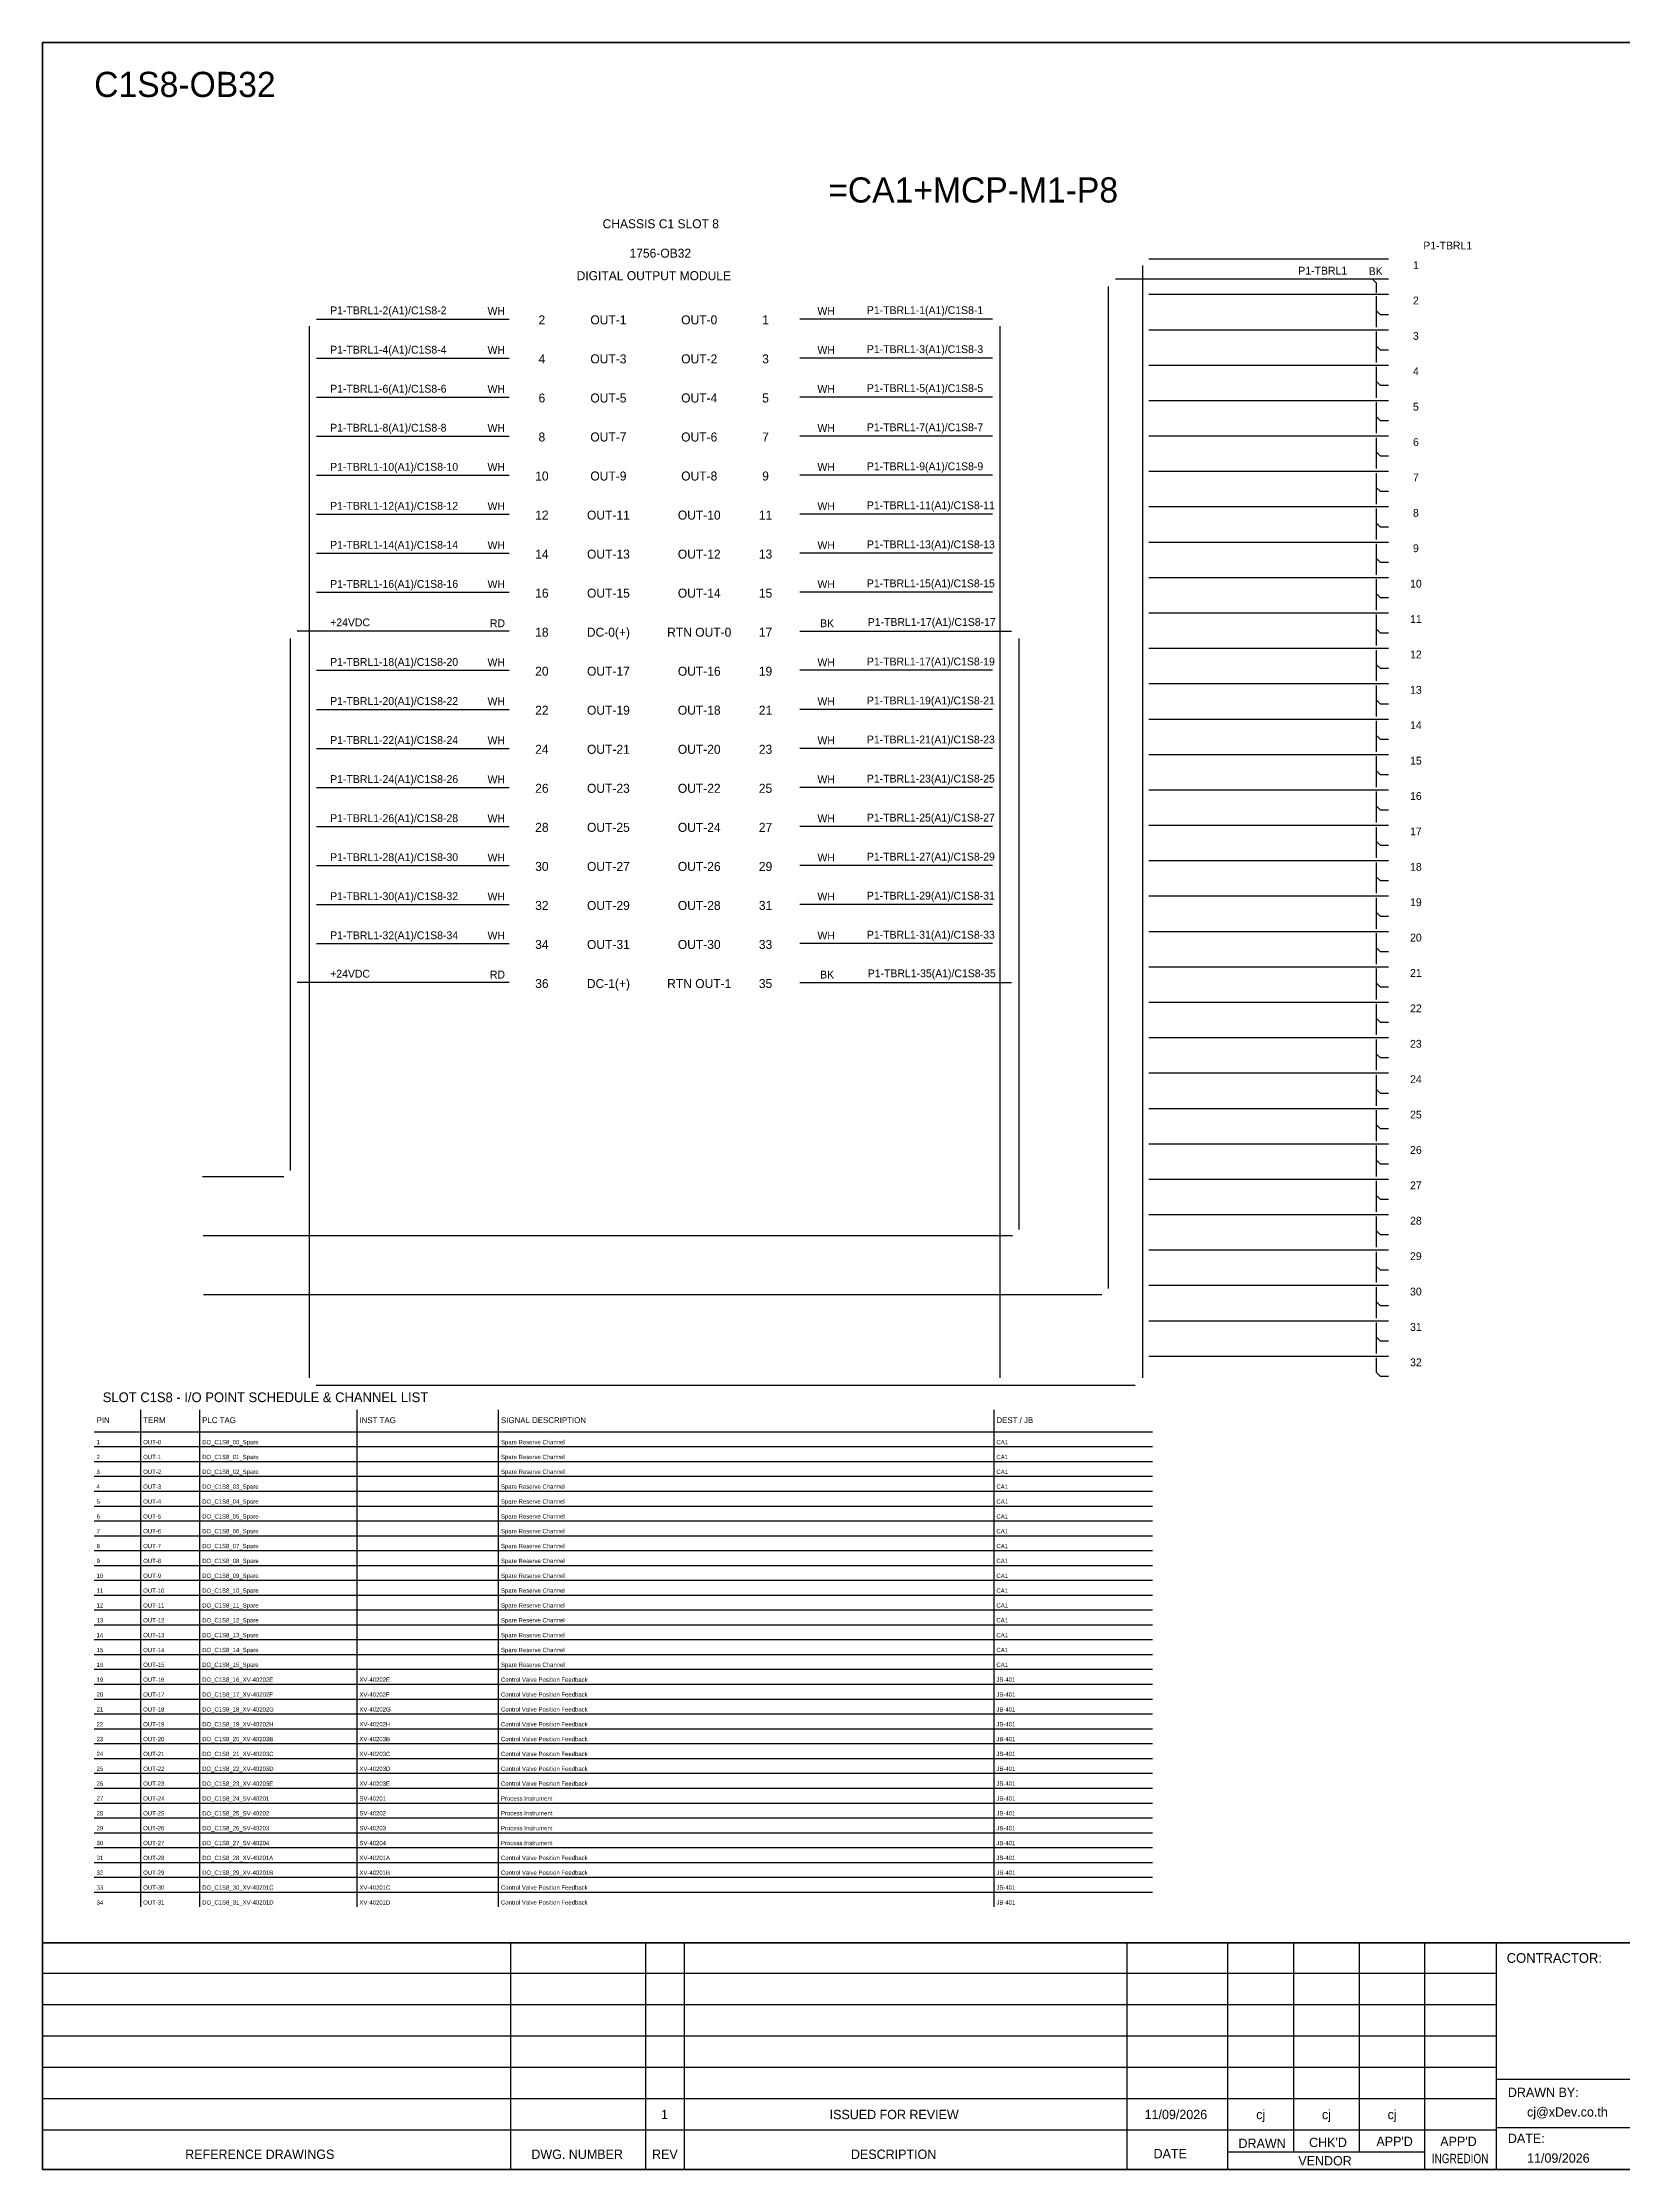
# Model space of a CAD drawing. Header units: metres. Extents: x 0 to 54213, y 0 to 2704.
# Drawn here: x 46126 to 48135, y 0 to 2704 of the extents above; entities that cross this region are included whole.
import ezdxf
from ezdxf.enums import TextEntityAlignment as Align

# ---------------------------------------------------------------- set-up
doc = ezdxf.new("R2010")
doc.units = ezdxf.units.M

msp = doc.modelspace()

# ---------------------------------------------------------------- linework, layer by layer
for p, q in [((47817.6, 2403.2), (47822.6, 2398.2)), ((47822.6, 2385.8), (47822.6, 2398.2)), ((47822.6, 2342.5), (47822.6, 2381.8)), ((47827.6, 2358.2), (47822.6, 2363.2)), ((47838, 2358.2), (47827.6, 2358.2)), ((47822.6, 2297.5), (47822.6, 2336.8)), ((47827.6, 2313.2), (47822.6, 2318.2)), ((47838, 2313.2), (47827.6, 2313.2)), ((47822.6, 2252.5), (47822.6, 2291.8)), ((47827.6, 2268.2), (47822.6, 2273.2)), ((47822.6, 2207.5), (47822.6, 2246.8)), ((47838, 2268.2), (47827.6, 2268.2)), ((47827.6, 2223.2), (47822.6, 2228.2)), ((47838, 2223.2), (47827.6, 2223.2)), ((47822.6, 2162.5), (47822.6, 2201.8)), ((47827.6, 2178.2), (47822.6, 2183.2)), ((47838, 2178.2), (47827.6, 2178.2)), ((47822.6, 2117.5), (47822.6, 2156.8)), ((47827.6, 2133.2), (47822.6, 2138.2)), ((47822.6, 2072.5), (47822.6, 2111.8)), ((47838, 2133.2), (47827.6, 2133.2)), ((47827.6, 2088.2), (47822.6, 2093.2)), ((47838, 2088.2), (47827.6, 2088.2)), ((47822.6, 2027.5), (47822.6, 2066.8)), ((47827.6, 2043.2), (47822.6, 2048.2)), ((47838, 2043.2), (47827.6, 2043.2)), ((47822.6, 1982.5), (47822.6, 2021.8)), ((47827.6, 1998.2), (47822.6, 2003.2)), ((47822.6, 1937.5), (47822.6, 1976.8)), ((47838, 1998.2), (47827.6, 1998.2)), ((47827.6, 1953.2), (47822.6, 1958.2)), ((47838, 1953.2), (47827.6, 1953.2)), ((47822.6, 1892.5), (47822.6, 1931.8)), ((47827.6, 1908.2), (47822.6, 1913.2)), ((47838, 1908.2), (47827.6, 1908.2)), ((47822.6, 1847.5), (47822.6, 1886.8)), ((47827.6, 1863.2), (47822.6, 1868.2)), ((47822.6, 1802.5), (47822.6, 1841.8)), ((47838, 1863.2), (47827.6, 1863.2)), ((47827.6, 1818.2), (47822.6, 1823.2)), ((47838, 1818.2), (47827.6, 1818.2)), ((47822.6, 1757.5), (47822.6, 1796.8)), ((47827.6, 1773.2), (47822.6, 1778.2)), ((47838, 1773.2), (47827.6, 1773.2)), ((47822.6, 1712.5), (47822.6, 1751.8)), ((47827.6, 1728.2), (47822.6, 1733.2)), ((47822.6, 1667.5), (47822.6, 1706.8)), ((47838, 1728.2), (47827.6, 1728.2)), ((47827.6, 1683.2), (47822.6, 1688.2)), ((47838, 1683.2), (47827.6, 1683.2)), ((47822.6, 1622.5), (47822.6, 1661.8)), ((47827.6, 1638.2), (47822.6, 1643.2)), ((47838, 1638.2), (47827.6, 1638.2)), ((47822.6, 1577.5), (47822.6, 1616.8)), ((47827.6, 1593.2), (47822.6, 1598.2)), ((47822.6, 1532.5), (47822.6, 1571.8)), ((47838, 1593.2), (47827.6, 1593.2)), ((47827.6, 1548.2), (47822.6, 1553.2)), ((47838, 1548.2), (47827.6, 1548.2)), ((47822.6, 1487.5), (47822.6, 1526.8)), ((47827.6, 1503.2), (47822.6, 1508.2)), ((47838, 1503.2), (47827.6, 1503.2)), ((47822.6, 1442.5), (47822.6, 1481.8)), ((47827.6, 1458.2), (47822.6, 1463.2)), ((47822.6, 1397.5), (47822.6, 1436.8)), ((47838, 1458.2), (47827.6, 1458.2)), ((47827.6, 1413.2), (47822.6, 1418.2)), ((47838, 1413.2), (47827.6, 1413.2)), ((47822.6, 1352.5), (47822.6, 1391.8)), ((47827.6, 1368.2), (47822.6, 1373.2)), ((47838, 1368.2), (47827.6, 1368.2)), ((47822.6, 1307.5), (47822.6, 1346.8)), ((47827.6, 1323.2), (47822.6, 1328.2)), ((47822.6, 1262.5), (47822.6, 1301.8)), ((47838, 1323.2), (47827.6, 1323.2)), ((47827.6, 1278.2), (47822.6, 1283.2)), ((47838, 1278.2), (47827.6, 1278.2)), ((47822.6, 1217.5), (47822.6, 1256.8)), ((47827.6, 1233.2), (47822.6, 1238.2)), ((47838, 1233.2), (47827.6, 1233.2)), ((47822.6, 1172.5), (47822.6, 1211.8)), ((47827.6, 1188.2), (47822.6, 1193.2)), ((47822.6, 1127.5), (47822.6, 1166.8)), ((47838, 1188.2), (47827.6, 1188.2)), ((47827.6, 1143.2), (47822.6, 1148.2)), ((47838, 1143.2), (47827.6, 1143.2)), ((47822.6, 1082.5), (47822.6, 1121.8)), ((47827.6, 1098.2), (47822.6, 1103.2)), ((47838, 1098.2), (47827.6, 1098.2)), ((47822.6, 1037.5), (47822.6, 1076.8)), ((47827.6, 1053.2), (47822.6, 1058.2)), ((47822.6, 1013.2), (47822.6, 1031.8)), ((47838, 1053.2), (47827.6, 1053.2)), ((47827.6, 1008.2), (47822.6, 1013.2)), ((47838, 1008.2), (47827.6, 1008.2))]:
    msp.add_line(p, q)
at = {"color": 1, "ltscale": 25.4}
for p, q in [((46719.7, 1955.7), (46450.3, 1955.7)), ((46441.2, 1946.5), (46441.2, 1270))]:
    msp.add_line(p, q, dxfattribs=at)
at = {"color": 7}
for p, q in [((46251.3, 333.8), (46251.3, 965.9)), ((46326.3, 333.8), (46326.3, 965.9)), ((46526.3, 333.8), (46526.3, 965.9)), ((46706.3, 333.8), (46706.3, 965.9)), ((47336.3, 333.8), (47336.3, 965.9)), ((46192, 937.9), (47537.8, 937.9))]:
    msp.add_line(p, q, dxfattribs=at)
at = {"color": 8}
for p, q in [((46192, 919), (47537.8, 919)), ((46192, 900.1), (47537.8, 900.1)), ((46192, 881.3), (47537.8, 881.3)), ((46192, 862.4), (47537.8, 862.4)), ((46192, 843.5), (47537.8, 843.5)), ((46192, 824.6), (47537.8, 824.6)), ((46192, 805.8), (47537.8, 805.8)), ((46192, 786.9), (47537.8, 786.9)), ((46192, 768), (47537.8, 768)), ((46192, 749.1), (47537.8, 749.1)), ((46192, 730.2), (47537.8, 730.2)), ((46192, 711.4), (47537.8, 711.4)), ((46192, 692.5), (47537.8, 692.5)), ((46192, 673.6), (47537.8, 673.6)), ((46192, 654.7), (47537.8, 654.7)), ((46192, 635.9), (47537.8, 635.9)), ((46192, 617), (47537.8, 617)), ((46192, 598.1), (47537.8, 598.1)), ((46192, 579.2), (47537.8, 579.2)), ((46192, 560.3), (47537.8, 560.3)), ((46192, 541.5), (47537.8, 541.5)), ((46192, 522.6), (47537.8, 522.6)), ((46192, 503.7), (47537.8, 503.7)), ((46192, 484.8), (47537.8, 484.8)), ((46192, 465.9), (47537.8, 465.9)), ((46192, 447.1), (47537.8, 447.1)), ((46192, 428.2), (47537.8, 428.2)), ((46192, 409.3), (47537.8, 409.3)), ((46192, 390.4), (47537.8, 390.4)), ((46192, 371.6), (47537.8, 371.6)), ((46192, 352.7), (47537.8, 352.7))]:
    msp.add_line(p, q, dxfattribs=at)
at = {"layer": 'GT_1', "color": 4}
for p, q in [((46721.7, 0), (46721.7, 288.2)), ((46893.6, 0), (46893.6, 288.2)), ((46942.8, 0), (46942.8, 288.2)), ((47505.4, 0), (47505.4, 288.2)), ((47633.7, 0), (47633.7, 288.2)), ((47717.3, 21.8), (47717.3, 288.2)), ((47800.8, 21.8), (47800.8, 288.2)), ((47884.1, 0), (47884.1, 288.2)), ((47975.1, 0), (47975.1, 288.2)), ((47975.1, 249.3), (46126.3, 249.3)), ((47975.1, 209.5), (46126.3, 209.5)), ((47975.1, 169.6), (46126.3, 169.6)), ((47975.1, 129.7), (46126.3, 129.7)), ((48762.1, 114.3), (47975.1, 114.3)), ((47975.1, 89.7), (46126.3, 89.7)), ((47975, 49.8), (46126.3, 49.8)), ((48762.1, 52.9), (47975.1, 52.9)), ((47884.1, 21.8), (47633.7, 21.8))]:
    msp.add_line(p, q, dxfattribs=at)
at = {"layer": 'HELPPOINT', "color": 4, "lineweight": 35}
for p, q in [((46126.3, 0), (46126.3, 2704.2)), ((46126.3, 2704.2), (50019.6, 2704.2)), ((46126.3, 0), (46126.3, 2704.2)), ((46126.3, 2704.2), (50019.6, 2704.2)), ((50019.6, 0), (46126.3, 0)), ((50019.6, 0), (46126.3, 0))]:
    msp.add_line(p, q, dxfattribs=at)
at = {"layer": 'IE-WIRE', "color": 4, "ltscale": 25.4}
for p, q in [((47524.9, 2420.7), (47524.9, 1006.3)), ((47838, 2428.7), (47532.9, 2428.7)), ((47838, 2383.7), (47532.9, 2383.7)), ((46474.5, 2352.7), (46719.7, 2352.7)), ((47334.5, 2352.7), (47089.2, 2352.7)), ((46465.3, 2343.6), (46465.3, 1006.3)), ((47343.6, 2343.6), (47343.6, 1006.3)), ((47838, 2338.7), (47532.9, 2338.7)), ((46474.5, 2303.1), (46719.7, 2303.1)), ((47334.5, 2303.1), (47089.2, 2303.1)), ((47838, 2293.7), (47532.9, 2293.7)), ((46474.5, 2253.5), (46719.7, 2253.5)), ((47334.5, 2253.5), (47089.2, 2253.5)), ((47838, 2248.7), (47532.9, 2248.7)), ((46474.5, 2203.8), (46719.7, 2203.8)), ((47334.5, 2203.8), (47089.2, 2203.8)), ((47838, 2203.7), (47532.9, 2203.7)), ((46474.5, 2154.2), (46719.7, 2154.2)), ((47334.5, 2154.2), (47089.2, 2154.2)), ((47838, 2158.7), (47532.9, 2158.7)), ((47838, 2113.7), (47532.9, 2113.7)), ((46474.5, 2104.6), (46719.7, 2104.6)), ((47334.5, 2104.6), (47089.2, 2104.6)), ((47838, 2068.7), (47532.9, 2068.7)), ((46474.5, 2055), (46719.7, 2055)), ((47334.5, 2055), (47089.2, 2055)), ((46474.5, 2005.3), (46719.7, 2005.3)), ((47334.5, 2005.3), (47089.2, 2005.3)), ((47838, 2023.7), (47532.9, 2023.7)), ((47838, 1978.7), (47532.9, 1978.7)), ((47838, 1933.7), (47532.9, 1933.7)), ((46474.5, 1906.1), (46719.7, 1906.1)), ((47334.5, 1906.1), (47089.2, 1906.1)), ((47838, 1888.7), (47532.9, 1888.7)), ((46474.5, 1856.4), (46719.7, 1856.4)), ((47334.5, 1856.4), (47089.2, 1856.4)), ((47838, 1843.7), (47532.9, 1843.7)), ((46474.5, 1806.8), (46719.7, 1806.8)), ((47334.5, 1806.8), (47089.2, 1806.8)), ((47838, 1798.7), (47532.9, 1798.7)), ((46474.5, 1757.2), (46719.7, 1757.2)), ((47334.5, 1757.2), (47089.2, 1757.2)), ((47838, 1753.7), (47532.9, 1753.7)), ((46474.5, 1707.5), (46719.7, 1707.5)), ((47334.5, 1707.5), (47089.2, 1707.5)), ((47838, 1708.7), (47532.9, 1708.7)), ((46474.5, 1657.9), (46719.7, 1657.9)), ((47334.5, 1657.9), (47089.2, 1657.9)), ((47838, 1663.7), (47532.9, 1663.7)), ((46474.5, 1608.3), (46719.7, 1608.3)), ((47334.5, 1608.3), (47089.2, 1608.3)), ((47838, 1618.7), (47532.9, 1618.7)), ((47838, 1573.7), (47532.9, 1573.7)), ((46474.5, 1558.6), (46719.7, 1558.6)), ((47334.5, 1558.6), (47089.2, 1558.6)), ((47838, 1528.7), (47532.9, 1528.7)), ((47838, 1483.7), (47532.9, 1483.7)), ((47838, 1438.7), (47532.9, 1438.7)), ((47838, 1393.7), (47532.9, 1393.7)), ((47838, 1348.7), (47532.9, 1348.7)), ((47838, 1303.7), (47532.9, 1303.7)), ((47838, 1258.7), (47532.9, 1258.7)), ((47838, 1213.7), (47532.9, 1213.7)), ((47838, 1168.7), (47532.9, 1168.7)), ((47838, 1123.7), (47532.9, 1123.7)), ((47838, 1078.7), (47532.9, 1078.7)), ((47838, 1033.7), (47532.9, 1033.7))]:
    msp.add_line(p, q, dxfattribs=at)
at = {"layer": 'IE-WIRE', "color": 7, "ltscale": 25.4}
for p, q in [((47481.4, 2394.1), (47481.4, 1119.9)), ((47089.2, 1955.7), (47358.6, 1955.7)), ((47367.7, 1946.5), (47367.7, 1194.9)), ((47089.2, 1509), (47358.6, 1509)), ((47359.7, 1186.9), (46330.4, 1186.9)), ((47473.4, 1111.9), (46331.1, 1111.9))]:
    msp.add_line(p, q, dxfattribs=at)
at = {"layer": 'IE-WIRE', "ltscale": 25.4}
msp.add_line((47838, 2403.2), (47490.6, 2403.2), dxfattribs=at)
at = {"layer": 'IE-WIRE', "color": 1, "ltscale": 25.4}
for p, q in [((46719.7, 1509), (46450.3, 1509)), ((46433.2, 1262), (46329.7, 1262))]:
    msp.add_line(p, q, dxfattribs=at)
at = {"layer": 'IE-WIRE', "color": 4}
msp.add_line((46474.4, 997.2), (47515.8, 997.2), dxfattribs=at)
at = {"layer": 'MEMBER', "color": 4, "lineweight": 35}
msp.add_line((46126.3, 288.2), (50019.6, 288.2), dxfattribs=at)
msp.add_line((46126.3, 288.2), (50019.6, 288.2), dxfattribs=at)

# ---------------------------------------------------------------- texts
at = {"color": 2}
msp.add_text('C1S8-OB32', height=32, dxfattribs=at).set_placement((46192, 2635))
for s, height, p in [('=CA1+MCP-M1-P8', 32, (47309.7, 2516.8)), ('CHASSIS C1 SLOT 8', 11.441, (46912.5, 2473.8)), ('1756-OB32', 11.44, (46911.9, 2436.4)), ('DIGITAL OUTPUT MODULE', 11.441, (46903.7, 2407.8)), ('2', 11.4, (46761.3, 2351.6)), ('OUT-1', 11.44, (46845.9, 2351.6)), ('OUT-0', 11.44, (46961.4, 2351.6)), ('1', 11.4, (47045.7, 2351.6)), ('4', 11.4, (46761.3, 2302)), ('OUT-3', 11.44, (46845.9, 2302)), ('OUT-2', 11.44, (46961.4, 2302)), ('3', 11.4, (47045.7, 2302)), ('6', 11.4, (46761.3, 2252.3)), ('OUT-5', 11.44, (46845.9, 2252.3)), ('OUT-4', 11.44, (46961.4, 2252.3)), ('5', 11.4, (47045.7, 2252.3)), ('8', 11.4, (46761.3, 2202.7)), ('OUT-7', 11.44, (46845.9, 2202.7)), ('OUT-6', 11.44, (46961.4, 2202.7)), ('7', 11.4, (47045.7, 2202.7)), ('10', 11.44, (46761.3, 2153.1)), ('OUT-9', 11.44, (46845.9, 2153.1)), ('OUT-8', 11.44, (46961.4, 2153.1)), ('9', 11.4, (47045.7, 2153.1)), ('12', 11.44, (46761.3, 2103.4)), ('OUT-11', 11.44, (46845.9, 2103.4)), ('OUT-10', 11.44, (46961.4, 2103.4)), ('11', 11.44, (47045.7, 2103.4)), ('14', 11.44, (46761.3, 2053.8)), ('OUT-13', 11.44, (46845.9, 2053.8)), ('OUT-12', 11.44, (46961.4, 2053.8)), ('13', 11.44, (47045.7, 2053.8)), ('16', 11.44, (46761.3, 2004.2)), ('OUT-15', 11.44, (46845.9, 2004.2)), ('OUT-14', 11.44, (46961.4, 2004.2)), ('15', 11.44, (47045.7, 2004.2)), ('18', 11.44, (46761.3, 1954.5)), ('DC-0(+)', 11.44, (46845.9, 1954.5)), ('RTN OUT-0', 11.44, (46961.4, 1954.5)), ('17', 11.44, (47045.7, 1954.5)), ('20', 11.44, (46761.3, 1904.9)), ('OUT-17', 11.44, (46845.9, 1904.9)), ('OUT-16', 11.44, (46961.4, 1904.9)), ('19', 11.44, (47045.7, 1904.9)), ('22', 11.44, (46761.3, 1855.3)), ('OUT-19', 11.44, (46845.9, 1855.3)), ('OUT-18', 11.44, (46961.4, 1855.3)), ('21', 11.44, (47045.7, 1855.3)), ('24', 11.44, (46761.3, 1805.6)), ('OUT-21', 11.44, (46845.9, 1805.6)), ('OUT-20', 11.44, (46961.4, 1805.6)), ('23', 11.44, (47045.7, 1805.6)), ('26', 11.44, (46761.3, 1756)), ('OUT-23', 11.44, (46845.9, 1756)), ('OUT-22', 11.44, (46961.4, 1756)), ('25', 11.44, (47045.7, 1756)), ('28', 11.44, (46761.3, 1706.4)), ('OUT-25', 11.44, (46845.9, 1706.4)), ('OUT-24', 11.44, (46961.4, 1706.4)), ('27', 11.44, (47045.7, 1706.4)), ('30', 11.44, (46761.3, 1656.7)), ('OUT-27', 11.44, (46845.9, 1656.7)), ('OUT-26', 11.44, (46961.4, 1656.7)), ('29', 11.44, (47045.7, 1656.7)), ('32', 11.44, (46761.3, 1607.1)), ('OUT-29', 11.44, (46845.9, 1607.1)), ('OUT-28', 11.44, (46961.4, 1607.1)), ('31', 11.44, (47045.7, 1607.1)), ('34', 11.44, (46761.3, 1557.5)), ('OUT-31', 11.44, (46845.9, 1557.5)), ('OUT-30', 11.44, (46961.4, 1557.5)), ('33', 11.44, (47045.7, 1557.5)), ('36', 11.44, (46761.3, 1507.8)), ('DC-1(+)', 11.44, (46845.9, 1507.8)), ('RTN OUT-1', 11.44, (46961.4, 1507.8)), ('35', 11.44, (47045.7, 1507.8))]:
    msp.add_text(s, height=height, dxfattribs=at).set_placement(p, align=Align.MIDDLE_CENTER)
at = {"color": 4}
for s, p in [('P1-TBRL1', (47913.2, 2446.1)), ('1', (47872.7, 2421.2)), ('2', (47872.7, 2376.2)), ('3', (47872.7, 2331.2)), ('4', (47872.7, 2286.2)), ('5', (47872.7, 2241.2)), ('6', (47872.7, 2196.2)), ('7', (47872.7, 2151.2)), ('8', (47872.7, 2106.2)), ('9', (47872.7, 2061.2)), ('10', (47872.7, 2016.2)), ('11', (47872.7, 1971.2)), ('12', (47872.7, 1926.2)), ('13', (47872.7, 1881.2)), ('14', (47872.7, 1836.2)), ('15', (47872.7, 1791.2)), ('16', (47872.7, 1746.2)), ('17', (47872.7, 1701.2)), ('18', (47872.7, 1656.2)), ('19', (47872.7, 1611.2)), ('20', (47872.7, 1566.2)), ('21', (47872.7, 1521.2)), ('22', (47872.7, 1476.2)), ('23', (47872.7, 1431.2)), ('24', (47872.7, 1386.2)), ('25', (47872.7, 1341.2)), ('26', (47872.7, 1296.2)), ('27', (47872.7, 1251.2)), ('28', (47872.7, 1206.2)), ('29', (47872.7, 1161.2)), ('30', (47872.7, 1116.2)), ('31', (47872.7, 1071.2)), ('32', (47872.7, 1026.2))]:
    msp.add_text(s, height=9.95, dxfattribs=at).set_placement(p, align=Align.MIDDLE_CENTER)
for s, p in [('P1-TBRL1', (47785.3, 2409.2)), ('BK', (47830.5, 2408.5))]:
    msp.add_text(s, height=9.95).set_placement(p, align=Align.RIGHT)
for s, height, p in [('P1-TBRL1-2(A1)/C1S8-2', 9.949, (46492.1, 2358.7)), ('WH', 9.95, (46692.2, 2358)), ('WH', 9.95, (47111.7, 2358)), ('P1-TBRL1-1(A1)/C1S8-1', 9.949, (47174.6, 2359)), ('P1-TBRL1-4(A1)/C1S8-4', 9.949, (46492.1, 2308.7)), ('WH', 9.95, (46692.2, 2308.4)), ('WH', 9.95, (47111.7, 2308.4)), ('P1-TBRL1-3(A1)/C1S8-3', 9.949, (47174.6, 2309.4)), ('P1-TBRL1-6(A1)/C1S8-6', 9.949, (46492.1, 2259.1)), ('WH', 9.95, (46692.2, 2258.7)), ('WH', 9.95, (47111.7, 2258.7)), ('P1-TBRL1-5(A1)/C1S8-5', 9.949, (47174.6, 2259.8)), ('P1-TBRL1-8(A1)/C1S8-8', 9.949, (46492.1, 2209.5)), ('WH', 9.95, (46692.2, 2209.1)), ('WH', 9.95, (47111.7, 2209.1)), ('P1-TBRL1-7(A1)/C1S8-7', 9.949, (47174.6, 2210.1)), ('P1-TBRL1-10(A1)/C1S8-10', 9.949, (46492.1, 2159.8)), ('WH', 9.95, (46692.2, 2159.5)), ('WH', 9.95, (47111.7, 2159.5)), ('P1-TBRL1-9(A1)/C1S8-9', 9.949, (47174.6, 2160.5)), ('P1-TBRL1-12(A1)/C1S8-12', 9.949, (46492.1, 2110.2)), ('WH', 9.95, (46692.2, 2109.8)), ('WH', 9.95, (47111.7, 2109.8)), ('P1-TBRL1-11(A1)/C1S8-11', 9.949, (47174.6, 2110.9)), ('P1-TBRL1-14(A1)/C1S8-14', 9.949, (46492.1, 2060.6)), ('WH', 9.95, (46692.2, 2060.2)), ('WH', 9.95, (47111.7, 2060.2)), ('P1-TBRL1-13(A1)/C1S8-13', 9.949, (47174.6, 2061.2)), ('P1-TBRL1-16(A1)/C1S8-16', 9.949, (46492.1, 2010.9)), ('WH', 9.95, (46692.2, 2010.6)), ('WH', 9.95, (47111.7, 2010.6)), ('P1-TBRL1-15(A1)/C1S8-15', 9.949, (47174.6, 2011.6)), ('P1-TBRL1-18(A1)/C1S8-20', 9.949, (46492.1, 1911.7)), ('WH', 9.95, (46692.2, 1911.3)), ('WH', 9.95, (47111.7, 1911.3)), ('P1-TBRL1-17(A1)/C1S8-19', 9.949, (47174.6, 1912.3)), ('P1-TBRL1-20(A1)/C1S8-22', 9.949, (46492.1, 1862)), ('WH', 9.95, (46692.2, 1861.7)), ('WH', 9.95, (47111.7, 1861.7)), ('P1-TBRL1-19(A1)/C1S8-21', 9.949, (47174.6, 1862.7)), ('P1-TBRL1-22(A1)/C1S8-24', 9.949, (46492.1, 1812.4)), ('WH', 9.95, (46692.2, 1812)), ('WH', 9.95, (47111.7, 1812)), ('P1-TBRL1-21(A1)/C1S8-23', 9.949, (47174.6, 1813.1)), ('P1-TBRL1-24(A1)/C1S8-26', 9.949, (46492.1, 1762.8)), ('WH', 9.95, (46692.2, 1762.4)), ('WH', 9.95, (47111.7, 1762.4)), ('P1-TBRL1-23(A1)/C1S8-25', 9.949, (47174.6, 1763.4)), ('P1-TBRL1-26(A1)/C1S8-28', 9.949, (46492.1, 1713.1)), ('WH', 9.95, (46692.2, 1712.8)), ('WH', 9.95, (47111.7, 1712.8)), ('P1-TBRL1-25(A1)/C1S8-27', 9.949, (47174.6, 1713.8)), ('P1-TBRL1-28(A1)/C1S8-30', 9.949, (46492.1, 1663.5)), ('WH', 9.95, (46692.2, 1663.1)), ('WH', 9.95, (47111.7, 1663.1)), ('P1-TBRL1-27(A1)/C1S8-29', 9.949, (47174.6, 1664.2)), ('P1-TBRL1-30(A1)/C1S8-32', 9.949, (46492.1, 1613.9)), ('WH', 9.95, (46692.2, 1613.5)), ('WH', 9.95, (47111.7, 1613.5)), ('P1-TBRL1-29(A1)/C1S8-31', 9.949, (47174.6, 1614.5)), ('P1-TBRL1-32(A1)/C1S8-34', 9.949, (46492.1, 1564.2)), ('WH', 9.95, (46692.2, 1563.9)), ('WH', 9.95, (47111.7, 1563.9)), ('P1-TBRL1-31(A1)/C1S8-33', 9.949, (47174.6, 1564.9))]:
    msp.add_text(s, height=height, dxfattribs=at).set_placement(p)
at = {"color": 1}
for s, p in [('+24VDC', (46492.1, 1962)), ('RD', (46695.2, 1960.9)), ('+24VDC', (46492.1, 1515.3)), ('RD', (46695.2, 1514.2))]:
    msp.add_text(s, height=9.95, dxfattribs=at).set_placement(p)
at = {"color": 7}
for s, height, p in [('BK', 9.95, (47115.1, 1960.9)), ('P1-TBRL1-17(A1)/C1S8-17', 9.949, (47175.7, 1962.5)), ('BK', 9.95, (47115.1, 1514.2)), ('P1-TBRL1-35(A1)/C1S8-35', 9.949, (47175.7, 1515.8)), ('1', 5.5, (46195, 922)), ('OUT-0', 5.5, (46254.3, 922)), ('DO_C1S8_00_Spare', 5.5, (46329.3, 922)), ('Spare Reserve Channel', 5.5, (46709.3, 922)), ('CA1', 5.5, (47339.3, 922)), ('2', 5.5, (46195, 903.1)), ('OUT-1', 5.5, (46254.3, 903.1)), ('DO_C1S8_01_Spare', 5.5, (46329.3, 903.1)), ('Spare Reserve Channel', 5.5, (46709.3, 903.1)), ('CA1', 5.5, (47339.3, 903.1)), ('4', 5.5, (46195, 865.4)), ('3', 5.5, (46195, 884.3)), ('OUT-2', 5.5, (46254.3, 884.3)), ('OUT-3', 5.5, (46254.3, 865.4)), ('DO_C1S8_02_Spare', 5.5, (46329.3, 884.3)), ('DO_C1S8_03_Spare', 5.5, (46329.3, 865.4)), ('Spare Reserve Channel', 5.5, (46709.3, 884.3)), ('Spare Reserve Channel', 5.5, (46709.3, 865.4)), ('CA1', 5.5, (47339.3, 884.3)), ('CA1', 5.5, (47339.3, 865.4)), ('5', 5.5, (46195, 846.5)), ('OUT-4', 5.5, (46254.3, 846.5)), ('DO_C1S8_04_Spare', 5.5, (46329.3, 846.5)), ('Spare Reserve Channel', 5.5, (46709.3, 846.5)), ('CA1', 5.5, (47339.3, 846.5)), ('6', 5.5, (46195, 827.6)), ('7', 5.5, (46195, 808.8)), ('OUT-5', 5.5, (46254.3, 827.6)), ('OUT-6', 5.5, (46254.3, 808.8)), ('DO_C1S8_05_Spare', 5.5, (46329.3, 827.6)), ('DO_C1S8_06_Spare', 5.5, (46329.3, 808.8)), ('Spare Reserve Channel', 5.5, (46709.3, 827.6)), ('Spare Reserve Channel', 5.5, (46709.3, 808.8)), ('CA1', 5.5, (47339.3, 827.6)), ('CA1', 5.5, (47339.3, 808.8)), ('8', 5.5, (46195, 789.9)), ('OUT-7', 5.5, (46254.3, 789.9)), ('DO_C1S8_07_Spare', 5.5, (46329.3, 789.9)), ('Spare Reserve Channel', 5.5, (46709.3, 789.9)), ('CA1', 5.5, (47339.3, 789.9)), ('9', 5.5, (46195, 771)), ('10', 5.5, (46195, 752.1)), ('OUT-8', 5.5, (46254.3, 771)), ('OUT-9', 5.5, (46254.3, 752.1)), ('DO_C1S8_08_Spare', 5.5, (46329.3, 771)), ('DO_C1S8_09_Spare', 5.5, (46329.3, 752.1)), ('Spare Reserve Channel', 5.5, (46709.3, 771)), ('Spare Reserve Channel', 5.5, (46709.3, 752.1)), ('CA1', 5.5, (47339.3, 771)), ('CA1', 5.5, (47339.3, 752.1)), ('11', 5.5, (46195, 733.2)), ('OUT-10', 5.5, (46254.3, 733.2)), ('DO_C1S8_10_Spare', 5.5, (46329.3, 733.2)), ('Spare Reserve Channel', 5.5, (46709.3, 733.2)), ('CA1', 5.5, (47339.3, 733.2)), ('12', 5.5, (46195, 714.4)), ('OUT-11', 5.5, (46254.3, 714.4)), ('DO_C1S8_11_Spare', 5.5, (46329.3, 714.4)), ('Spare Reserve Channel', 5.5, (46709.3, 714.4)), ('CA1', 5.5, (47339.3, 714.4)), ('13', 5.5, (46195, 695.5)), ('14', 5.5, (46195, 676.6)), ('OUT-12', 5.5, (46254.3, 695.5)), ('OUT-13', 5.5, (46254.3, 676.6)), ('DO_C1S8_12_Spare', 5.5, (46329.3, 695.5)), ('DO_C1S8_13_Spare', 5.5, (46329.3, 676.6)), ('Spare Reserve Channel', 5.5, (46709.3, 695.5)), ('Spare Reserve Channel', 5.5, (46709.3, 676.6)), ('CA1', 5.5, (47339.3, 695.5)), ('CA1', 5.5, (47339.3, 676.6)), ('15', 5.5, (46195, 657.7)), ('OUT-14', 5.5, (46254.3, 657.7)), ('DO_C1S8_14_Spare', 5.5, (46329.3, 657.7)), ('Spare Reserve Channel', 5.5, (46709.3, 657.7)), ('CA1', 5.5, (47339.3, 657.7)), ('16', 5.5, (46195, 638.9)), ('19', 5.5, (46195, 620)), ('OUT-15', 5.5, (46254.3, 638.9)), ('OUT-16', 5.5, (46254.3, 620)), ('DO_C1S8_15_Spare', 5.5, (46329.3, 638.9)), ('DO_C1S8_16_XV-40202E', 5.5, (46329.3, 620)), ('XV-40202E', 5.5, (46529.3, 620)), ('Spare Reserve Channel', 5.5, (46709.3, 638.9)), ('Control Valve Position Feedback', 5.5, (46709.3, 620)), ('JB-401', 5.5, (47339.3, 620)), ('CA1', 5.5, (47339.3, 638.9)), ('20', 5.5, (46195, 601.1)), ('OUT-17', 5.5, (46254.3, 601.1)), ('DO_C1S8_17_XV-40202F', 5.5, (46329.3, 601.1)), ('XV-40202F', 5.5, (46529.3, 601.1)), ('Control Valve Position Feedback', 5.5, (46709.3, 601.1)), ('JB-401', 5.5, (47339.3, 601.1)), ('21', 5.5, (46195, 582.2)), ('22', 5.5, (46195, 563.3)), ('OUT-18', 5.5, (46254.3, 582.2)), ('OUT-19', 5.5, (46254.3, 563.3)), ('DO_C1S8_18_XV-40202G', 5.5, (46329.3, 582.2)), ('DO_C1S8_19_XV-40202H', 5.5, (46329.3, 563.3)), ('XV-40202G', 5.5, (46529.3, 582.2)), ('XV-40202H', 5.5, (46529.3, 563.3)), ('Control Valve Position Feedback', 5.5, (46709.3, 582.2)), ('Control Valve Position Feedback', 5.5, (46709.3, 563.3)), ('JB-401', 5.5, (47339.3, 582.2)), ('JB-401', 5.5, (47339.3, 563.3)), ('23', 5.5, (46195, 544.5)), ('OUT-20', 5.5, (46254.3, 544.5)), ('DO_C1S8_20_XV-40203B', 5.5, (46329.3, 544.5)), ('XV-40203B', 5.5, (46529.3, 544.5)), ('Control Valve Position Feedback', 5.5, (46709.3, 544.5)), ('JB-401', 5.5, (47339.3, 544.5)), ('24', 5.5, (46195, 525.6)), ('OUT-21', 5.5, (46254.3, 525.6)), ('DO_C1S8_21_XV-40203C', 5.5, (46329.3, 525.6)), ('XV-40203C', 5.5, (46529.3, 525.6)), ('Control Valve Position Feedback', 5.5, (46709.3, 525.6)), ('JB-401', 5.5, (47339.3, 525.6)), ('25', 5.5, (46195, 506.7)), ('26', 5.5, (46195, 487.8)), ('OUT-22', 5.5, (46254.3, 506.7)), ('OUT-23', 5.5, (46254.3, 487.8)), ('DO_C1S8_22_XV-40203D', 5.5, (46329.3, 506.7)), ('DO_C1S8_23_XV-40203E', 5.5, (46329.3, 487.8)), ('XV-40203D', 5.5, (46529.3, 506.7)), ('XV-40203E', 5.5, (46529.3, 487.8)), ('Control Valve Position Feedback', 5.5, (46709.3, 506.7)), ('Control Valve Position Feedback', 5.5, (46709.3, 487.8)), ('JB-401', 5.5, (47339.3, 506.7)), ('JB-401', 5.5, (47339.3, 487.8)), ('27', 5.5, (46195, 468.9)), ('OUT-24', 5.5, (46254.3, 468.9)), ('DO_C1S8_24_SV-40201', 5.5, (46329.3, 468.9)), ('SV-40201', 5.5, (46529.3, 468.9)), ('Process Instrument', 5.5, (46709.3, 468.9)), ('JB-401', 5.5, (47339.3, 468.9)), ('28', 5.5, (46195, 450.1)), ('29', 5.5, (46195, 431.2)), ('OUT-25', 5.5, (46254.3, 450.1)), ('OUT-26', 5.5, (46254.3, 431.2)), ('DO_C1S8_25_SV-40202', 5.5, (46329.3, 450.1)), ('DO_C1S8_26_SV-40203', 5.5, (46329.3, 431.2)), ('SV-40202', 5.5, (46529.3, 450.1)), ('SV-40203', 5.5, (46529.3, 431.2)), ('Process Instrument', 5.5, (46709.3, 450.1)), ('Process Instrument', 5.5, (46709.3, 431.2)), ('JB-401', 5.5, (47339.3, 450.1)), ('JB-401', 5.5, (47339.3, 431.2)), ('30', 5.5, (46195, 412.3)), ('OUT-27', 5.5, (46254.3, 412.3)), ('DO_C1S8_27_SV-40204', 5.5, (46329.3, 412.3)), ('SV-40204', 5.5, (46529.3, 412.3)), ('Process Instrument', 5.5, (46709.3, 412.3)), ('JB-401', 5.5, (47339.3, 412.3)), ('31', 5.5, (46195, 393.4)), ('32', 5.5, (46195, 374.6)), ('OUT-28', 5.5, (46254.3, 393.4)), ('OUT-29', 5.5, (46254.3, 374.6)), ('DO_C1S8_28_XV-40201A', 5.5, (46329.3, 393.4)), ('DO_C1S8_29_XV-40201B', 5.5, (46329.3, 374.6)), ('XV-40201A', 5.5, (46529.3, 393.4)), ('XV-40201B', 5.5, (46529.3, 374.6)), ('Control Valve Position Feedback', 5.5, (46709.3, 393.4)), ('Control Valve Position Feedback', 5.5, (46709.3, 374.6)), ('JB-401', 5.5, (47339.3, 393.4)), ('JB-401', 5.5, (47339.3, 374.6)), ('33', 5.5, (46195, 355.7)), ('OUT-30', 5.5, (46254.3, 355.7)), ('DO_C1S8_30_XV-40201C', 5.5, (46329.3, 355.7)), ('XV-40201C', 5.5, (46529.3, 355.7)), ('Control Valve Position Feedback', 5.5, (46709.3, 355.7)), ('JB-401', 5.5, (47339.3, 355.7)), ('34', 5.5, (46195, 336.8)), ('OUT-31', 5.5, (46254.3, 336.8)), ('DO_C1S8_31_XV-40201D', 5.5, (46329.3, 336.8)), ('XV-40201D', 5.5, (46529.3, 336.8)), ('Control Valve Position Feedback', 5.5, (46709.3, 336.8)), ('JB-401', 5.5, (47339.3, 336.8))]:
    msp.add_text(s, height=height, dxfattribs=at).set_placement(p)
at = {"color": 3}
for s, p in [('PIN', (46195, 948.9)), ('TERM', (46254.3, 948.9)), ('PLC TAG', (46329.3, 948.9)), ('INST TAG', (46529.3, 948.9)), ('SIGNAL DESCRIPTION', (46709.3, 948.9)), ('DEST / JB', (47339.3, 948.9))]:
    msp.add_text(s, height=7.5, dxfattribs=at).set_placement(p)
at = {"layer": 'MEMBER', "color": 4, "ltscale": 0.8}
for s, height, p in [('SLOT C1S8 - I/O POINT SCHEDULE & CHANNEL LIST', 12.35, (46202.9, 975.6)), ('CONTRACTOR:', 12.35, (47988.2, 262.7)), ('DRAWN BY:', 11.88, (47989.7, 92.1)), ('cj@xDev.co.th', 11.875, (48014.1, 67.2)), ('DRAWN', 11.88, (47647.1, 27.3)), ("CHK'D", 11.88, (47736.9, 28.5)), ("APP'D", 11.88, (47822.5, 29.7)), ("APP'D", 11.88, (47903.7, 29.7)), ('DATE:', 11.88, (47989.7, 33.6)), ('REFERENCE DRAWINGS', 11.875, (46307.7, 13.4)), ('DWG. NUMBER', 11.875, (46747.9, 13.4)), ('REV', 11.88, (46901.4, 13.4)), ('DESCRIPTION', 11.875, (47154.3, 13.4)), ('DATE', 11.88, (47539.1, 14.2)), ('VENDOR', 11.88, (47723.2, 5.1)), ('11/09/2026', 11.88, (48014.1, 8.5))]:
    msp.add_text(s, height=height, dxfattribs=at).set_placement(p)
for s, height, p in [('1', 11.9, (46917.2, 69.9)), ('ISSUED FOR REVIEW', 11.875, (47209.3, 69.9)), ('11/09/2026', 11.88, (47567.5, 69.9)), ('cj', 11.88, (47675.4, 69.9)), ('cj', 11.88, (47759, 69.9)), ('cj', 11.88, (47842.5, 69.9))]:
    msp.add_text(s, height=height, dxfattribs=at).set_placement(p, align=Align.MIDDLE_CENTER)
at = {"layer": 'MEMBER', "color": 4, "ltscale": 0.8, "width": 0.8}
msp.add_text('INGREDION', height=11.88, dxfattribs=at).set_placement((47892.9, 8))

doc.saveas('drawing.dxf')
